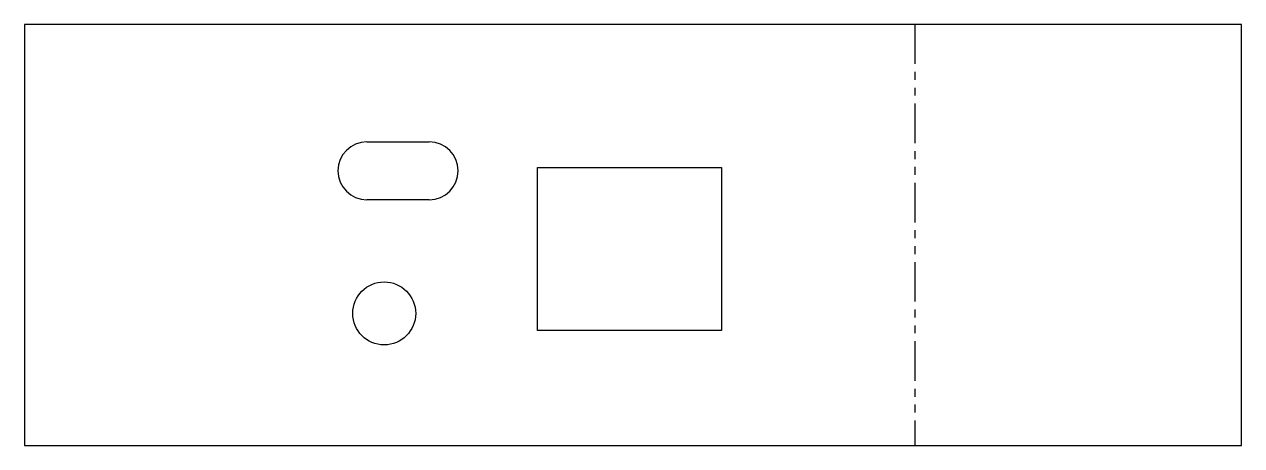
# Model space of a CAD drawing. Header units: millimetres. Extents: x 0 to 97.6, y 0 to 33.8.
import ezdxf

# ---------------------------------------------------------------- set-up
doc = ezdxf.new("R2010")
doc.units = ezdxf.units.MM
doc.linetypes.add('PHANTOM', pattern=[6.35, 3.175, -0.635, 0.635, -0.635, 0.635, -0.635])
doc.layers.add('BEND', color=7, linetype='Continuous')
doc.layers.add('CUT', color=7, linetype='Continuous')

msp = doc.modelspace()

# ---------------------------------------------------------------- linework, layer by layer
at = {"layer": 'BEND', "color": 3, "linetype": 'PHANTOM'}
msp.add_line((71.406, 33.77), (71.406, 0), dxfattribs=at)
at = {"layer": 'CUT'}
for p, q in [((0, 33.77), (0, 0)), ((97.63, 33.77), (0, 33.77)), ((97.63, 0), (97.63, 33.77)), ((27.467, 24.346), (32.477, 24.346)), ((41.15, 9.231), (41.15, 22.291)), ((41.15, 22.291), (55.9, 22.291)), ((55.9, 22.291), (55.9, 9.231)), ((32.477, 19.716), (27.467, 19.716)), ((55.9, 9.231), (41.15, 9.231)), ((0, 0), (97.63, 0))]:
    msp.add_line(p, q, dxfattribs=at)
msp.add_circle((28.86, 10.602), 2.525, dxfattribs=at)
for centre, start, end in [((27.467, 22.031), 90, -90), ((32.477, 22.031), -90, 90)]:
    msp.add_arc(centre, 2.315, start, end, dxfattribs=at)

doc.saveas('drawing.dxf')
